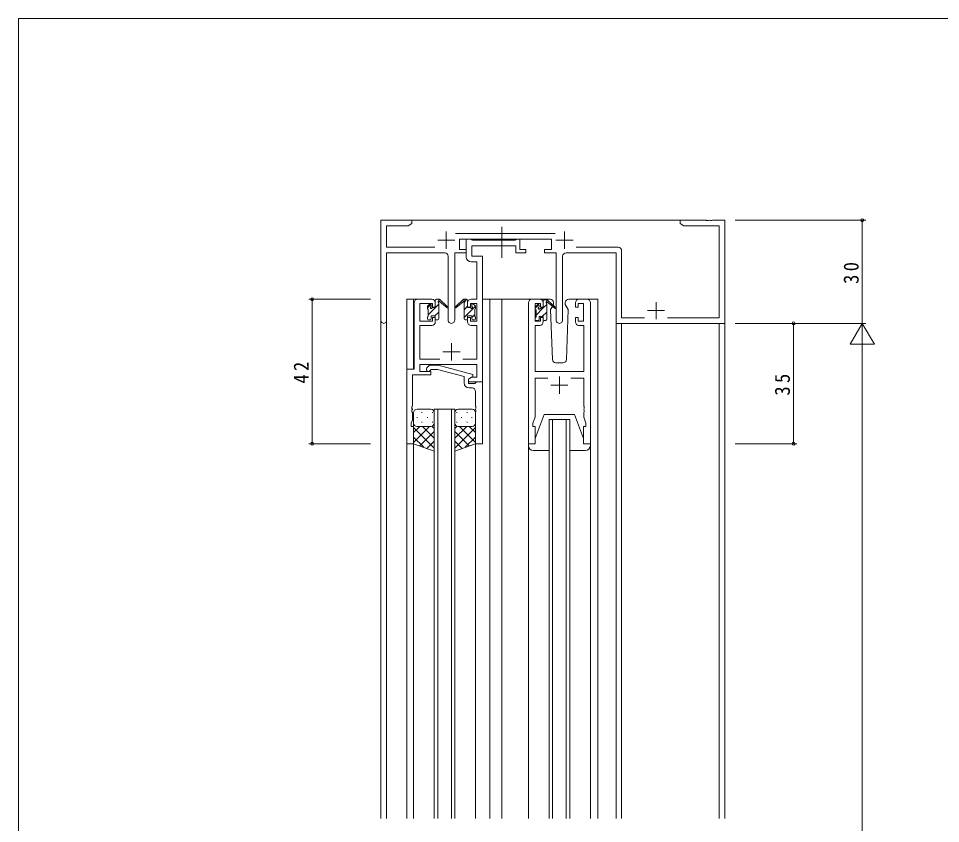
# Model space of a CAD drawing. Units: millimetres on the paper. Extents: x -420 to 373, y -297 to 267.
# Drawn here: x -417.7 to -149.5, y 30.2 to 264.4 of the extents above; entities that cross this region are included whole.
import ezdxf

# ---------------------------------------------------------------- set-up
doc = ezdxf.new("R2010")
doc.units = ezdxf.units.MM
doc.linetypes.add('CHAIN2', pattern=[12, 9, -1, 1, -1])
for name, color, linetype, lineweight in [('0-1_YKK_ZWAK', 7, 'Continuous', 9), ('0-3_YKK_11', 7, 'Continuous', 9), ('0-4_YKK_12', 2, 'Continuous', 9), ('0-5_YKK_13', 4, 'Continuous', 9), ('0-7_YKK_D', 6, 'Continuous', 9)]:
    doc.layers.add(name, color=color, linetype=linetype, lineweight=lineweight)
doc.styles.add('ＭＳ ゴシック', font='')
doc.styles.get('ＭＳ ゴシック').set_extended_font_data('MS Gothic')

msp = doc.modelspace()

# ---------------------------------------------------------------- linework, layer by layer
at = {"layer": '0-1_YKK_ZWAK'}
for p in [(-417.7, -260.575), (352.3, 264.425)]:
    msp.add_line(p, (-417.7, 264.425), dxfattribs=at)
at = {"layer": '0-3_YKK_11'}
for p, q in [((-312.269, 205.729), (-303.269, 205.729)), ((-312.269, 176.544), (-312.269, 205.729)), ((-310.639, 204.099), (-310.639, 197.859)), ((-304.36, 204.099), (-310.639, 204.099)), ((-303.269, 204.729), (-304.36, 204.099)), ((-303.269, 205.729), (-303.269, 204.729)), ((-225.269, 205.729), (-217.727, 205.729)), ((-225.269, 204.729), (-225.269, 205.729)), ((-224.178, 204.099), (-225.269, 204.729)), ((-213.899, 204.099), (-224.178, 204.099)), ((-217.727, 205.729), (-217.544, 205.609)), ((-217.544, 205.609), (-216.994, 205.609)), ((-216.994, 205.609), (-216.811, 205.729)), ((-216.811, 205.729), (-216.727, 205.729)), ((-216.727, 205.729), (-216.544, 205.609)), ((-216.544, 205.609), (-215.994, 205.609)), ((-215.994, 205.609), (-215.811, 205.729)), ((-215.811, 205.729), (-212.269, 205.729)), ((-213.899, 177.359), (-213.899, 204.099)), ((-212.269, 205.729), (-212.269, 175.729)), ((-293.269, 202.429), (-293.269, 197.429)), ((-290.577, 201.859), (-261.561, 201.859)), ((-258.869, 202.429), (-258.869, 197.429)), ((-295.769, 199.929), (-290.769, 199.929)), ((-289.469, 200.229), (-289.469, 197.229)), ((-262.669, 200.229), (-289.469, 200.229)), ((-287.469, 200.229), (-287.469, 195.099)), ((-286.139, 200.229), (-287.469, 200.229)), ((-285.864, 200.049), (-286.139, 200.229)), ((-285.681, 199.929), (-285.864, 200.049)), ((-273.227, 199.929), (-285.681, 199.929)), ((-273.044, 200.049), (-273.227, 199.929)), ((-272.769, 200.229), (-273.044, 200.049)), ((-271.869, 200.229), (-272.769, 200.229)), ((-271.869, 197.229), (-271.869, 200.229)), ((-262.669, 197.229), (-262.669, 200.229)), ((-261.369, 199.929), (-256.369, 199.929)), ((-310.639, 197.859), (-296.619, 197.859)), ((-310.639, 196.229), (-310.639, 176.544)), ((-293.719, 196.229), (-310.639, 196.229)), ((-290.819, 196.229), (-290.819, 176.679)), ((-287.469, 196.229), (-290.819, 196.229)), ((-289.469, 197.229), (-287.469, 197.229)), ((-287.469, 197.229), (-287.469, 196.229)), ((-285.839, 198.299), (-273.069, 198.299)), ((-285.839, 195.229), (-285.839, 198.299)), ((-273.069, 198.299), (-273.069, 196.229)), ((-273.069, 196.229), (-270.169, 196.229)), ((-270.169, 197.229), (-271.869, 197.229)), ((-270.169, 196.229), (-270.169, 197.229)), ((-264.669, 197.229), (-262.669, 197.229)), ((-264.669, 196.229), (-264.669, 197.229)), ((-261.319, 196.229), (-264.669, 196.229)), ((-261.319, 176.679), (-261.319, 196.229)), ((-243.899, 196.229), (-258.419, 196.229)), ((-255.518, 197.859), (-243.269, 197.859)), ((-243.899, 175.729), (-243.899, 196.229)), ((-242.269, 196.859), (-242.269, 177.359)), ((-292.719, 176.679), (-292.719, 195.229)), ((-285.969, 193.599), (-284.399, 193.599)), ((-282.769, 195.229), (-285.839, 195.229)), ((-284.399, 193.599), (-284.399, 182.729)), ((-282.769, 182.729), (-282.769, 195.229)), ((-259.419, 195.229), (-259.419, 176.679)), ((-297.469, 182.729), (-301.569, 182.729)), ((-284.399, 182.729), (-286.069, 182.729)), ((-282.769, 158.729), (-282.769, 182.729)), ((-268.369, 182.729), (-266.069, 182.729)), ((-254.669, 182.729), (-252.369, 182.729)), ((-302.569, 181.729), (-302.569, 162.359)), ((-300.939, 181.529), (-297.269, 181.529)), ((-300.939, 176.329), (-300.939, 181.529)), ((-297.269, 181.529), (-297.269, 180.429)), ((-297.269, 180.429), (-296.469, 180.429)), ((-296.469, 180.429), (-296.469, 181.729)), ((-287.069, 181.729), (-287.069, 180.429)), ((-287.069, 180.429), (-286.269, 180.429)), ((-286.269, 181.529), (-284.399, 181.529)), ((-286.269, 180.429), (-286.269, 181.529)), ((-284.399, 181.529), (-284.399, 176.329)), ((-269.369, 140.729), (-269.369, 181.729)), ((-267.369, 181.529), (-267.369, 176.329)), ((-265.869, 181.529), (-267.369, 181.529)), ((-265.869, 180.429), (-265.869, 181.529)), ((-265.069, 180.429), (-265.869, 180.429)), ((-265.069, 181.729), (-265.069, 180.429)), ((-255.669, 180.429), (-255.669, 181.729)), ((-254.869, 180.429), (-255.669, 180.429)), ((-254.869, 181.529), (-254.869, 180.429)), ((-253.369, 181.529), (-254.869, 181.529)), ((-253.369, 176.329), (-253.369, 181.529)), ((-251.369, 181.729), (-251.369, 140.729)), ((-232.269, 181.929), (-232.269, 176.929)), ((-297.269, 177.429), (-297.269, 176.329)), ((-296.469, 177.429), (-297.269, 177.429)), ((-296.469, 176.129), (-296.469, 177.429)), ((-287.069, 177.429), (-287.069, 176.129)), ((-286.269, 177.429), (-287.069, 177.429)), ((-286.269, 176.329), (-286.269, 177.429)), ((-265.869, 177.429), (-265.069, 177.429)), ((-265.869, 176.329), (-265.869, 177.429)), ((-265.069, 177.429), (-265.069, 176.129)), ((-255.669, 177.429), (-254.869, 177.429)), ((-255.669, 176.129), (-255.669, 177.429)), ((-254.869, 177.429), (-254.869, 176.329)), ((-242.269, 177.359), (-235.619, 177.359)), ((-234.769, 179.429), (-229.769, 179.429)), ((-228.918, 177.359), (-213.899, 177.359)), ((-297.269, 176.329), (-300.939, 176.329)), ((-300.939, 175.129), (-297.469, 175.129)), ((-300.939, 165.359), (-300.939, 175.129)), ((-284.399, 176.329), (-286.269, 176.329)), ((-286.069, 175.129), (-284.399, 175.129)), ((-284.399, 175.129), (-284.399, 165.359)), ((-267.439, 175.129), (-267.439, 161.729)), ((-266.069, 175.129), (-267.439, 175.129)), ((-267.369, 176.329), (-265.869, 176.329)), ((-254.869, 176.329), (-253.369, 176.329)), ((-253.299, 175.129), (-254.669, 175.129)), ((-253.299, 161.729), (-253.299, 175.129)), ((-212.269, 175.729), (-243.899, 175.729)), ((-291.769, 169.929), (-291.769, 164.929)), ((-294.269, 167.429), (-289.269, 167.429)), ((-295.119, 165.359), (-300.939, 165.359)), ((-300.939, 163.729), (-284.399, 163.729)), ((-300.939, 161.729), (-300.939, 163.729)), ((-284.399, 165.359), (-288.418, 165.359)), ((-284.399, 163.729), (-284.399, 160.029)), ((-304.769, 162.359), (-304.769, 140.729)), ((-302.569, 162.359), (-304.769, 162.359)), ((-297.769, 161.729), (-300.939, 161.729)), ((-298.895, 162.753), (-298.119, 163.529)), ((-298.119, 163.529), (-295.674, 163.529)), ((-297.622, 162.329), (-298.046, 161.905)), ((-297.769, 160.729), (-297.769, 161.729)), ((-295.832, 162.329), (-297.622, 162.329)), ((-288.071, 160.249), (-295.832, 162.329)), ((-295.674, 163.529), (-285.571, 160.822)), ((-267.439, 161.729), (-253.299, 161.729)), ((-303.139, 160.729), (-297.769, 160.729)), ((-303.139, 151.687), (-303.139, 160.729)), ((-288.071, 158.429), (-288.071, 160.249)), ((-285.571, 160.222), (-286.771, 159.529)), ((-286.771, 159.529), (-286.771, 158.229)), ((-285.903, 160.029), (-286.769, 159.529)), ((-286.769, 159.529), (-286.769, 158.729)), ((-286.769, 158.729), (-282.769, 158.729)), ((-284.399, 160.029), (-285.903, 160.029)), ((-285.571, 160.822), (-285.571, 160.222)), ((-284.971, 158.229), (-284.771, 158.429)), ((-284.771, 158.429), (-284.471, 158.729)), ((-284.471, 158.729), (-282.771, 158.729)), ((-282.771, 158.729), (-282.771, 140.729)), ((-267.439, 159.799), (-267.439, 148.46)), ((-263.719, 159.799), (-267.439, 159.799)), ((-260.369, 160.229), (-260.369, 155.229)), ((-253.299, 159.799), (-257.018, 159.799)), ((-253.299, 151.687), (-253.299, 159.799)), ((-286.771, 158.229), (-284.971, 158.229)), ((-285.771, 156.929), (-286.571, 156.929)), ((-284.771, 151.687), (-284.771, 155.929)), ((-262.869, 157.729), (-257.869, 157.729)), ((-303.259, 151.504), (-303.139, 151.687)), ((-303.259, 150.954), (-303.259, 151.504)), ((-303.139, 150.771), (-303.259, 150.954)), ((-303.259, 150.504), (-303.139, 150.687)), ((-303.259, 149.954), (-303.259, 150.504)), ((-303.139, 150.687), (-303.139, 150.771)), ((-284.651, 151.504), (-284.771, 151.687)), ((-284.771, 150.771), (-284.651, 150.954)), ((-284.771, 150.687), (-284.771, 150.771)), ((-284.651, 150.504), (-284.771, 150.687)), ((-284.651, 150.954), (-284.651, 151.504)), ((-284.651, 149.954), (-284.651, 150.504)), ((-253.179, 151.504), (-253.299, 151.687)), ((-253.299, 150.77), (-253.179, 150.954)), ((-253.299, 150.687), (-253.299, 150.77)), ((-253.179, 150.504), (-253.299, 150.687)), ((-253.179, 150.954), (-253.179, 151.504)), ((-253.179, 149.954), (-253.179, 150.504)), ((-303.469, 146.729), (-303.139, 147.636)), ((-303.139, 149.771), (-303.259, 149.954)), ((-303.139, 147.636), (-303.139, 149.771)), ((-284.771, 149.771), (-284.651, 149.954)), ((-284.771, 140.729), (-284.771, 149.771)), ((-267.439, 148.46), (-268.069, 146.729)), ((-253.299, 149.77), (-253.179, 149.954)), ((-253.299, 148.46), (-253.299, 149.77)), ((-252.669, 146.729), (-253.299, 148.46)), ((-303.469, 145.729), (-303.469, 146.729)), ((-302.769, 145.729), (-303.469, 145.729)), ((-302.769, 140.729), (-302.769, 145.729)), ((-268.069, 146.729), (-268.069, 145.729)), ((-268.069, 145.729), (-267.369, 145.729)), ((-267.369, 145.729), (-267.369, 140.729)), ((-253.369, 145.729), (-252.669, 145.729)), ((-253.369, 140.729), (-253.369, 145.729)), ((-252.669, 145.729), (-252.669, 146.729)), ((-304.769, 140.729), (-302.769, 140.729)), ((-282.771, 140.729), (-284.771, 140.729)), ((-267.369, 140.729), (-269.369, 140.729)), ((-251.369, 140.729), (-253.369, 140.729))]:
    msp.add_line(p, q, dxfattribs=at)
for centre, radius, start, end in [((-293.719, 195.229), 1, 0, 89.99998), ((-258.419, 195.229), 1, 90, 179.99998), ((-243.269, 196.859), 1, 0, 89.99998), ((-285.969, 195.099), 1.5, 180, 269.99998), ((-301.569, 181.729), 1, 90, 179.99998), ((-297.469, 181.729), 1, 0, 89.99998), ((-286.069, 181.729), 1, 90, 179.99998), ((-268.369, 181.729), 1, 90, 179.99998), ((-266.069, 181.729), 1, 0, 89.99998), ((-254.669, 181.729), 1, 90, 179.99998), ((-252.369, 181.729), 1, 0, 89.99998), ((-311.454, 176.544), 0.815, 179.99998, 0), ((-297.469, 176.129), 1, 270, 359.99998), ((-291.769, 176.679), 0.95, 179.99998, 0), ((-286.069, 176.129), 1, 180, 269.99998), ((-266.069, 176.129), 1, 270, 359.99998), ((-260.369, 176.679), 0.95, 179.99998, 0), ((-254.669, 176.129), 1, 180, 269.99998), ((-298.471, 162.329), 0.6, 134.99998, 315), ((-286.571, 158.429), 1.5, 180, 269.99998), ((-285.771, 155.929), 1, 0, 89.99998)]:
    msp.add_arc(centre, radius, start, end, dxfattribs=at)
at = {"layer": '0-4_YKK_12'}
for p, q in [((-303.769, 205.729), (-224.769, 205.729)), ((-304.769, 182.729), (-304.769, 31.729)), ((-299.769, 182.729), (-304.769, 182.729)), ((-302.769, 162.376), (-302.769, 182.729)), ((-282.769, 182.729), (-277.068, 182.729)), ((-280.569, 182.729), (-280.569, 31.729)), ((-277.068, 182.729), (-268.369, 182.729)), ((-277.068, 182.729), (-277.068, 31.729)), ((-252.369, 182.729), (-249.169, 182.728)), ((-249.169, 31.729), (-249.169, 182.728)), ((-312.269, 31.729), (-312.269, 176.544)), ((-310.639, 176.544), (-310.639, 31.729)), ((-243.899, 175.729), (-243.899, 31.729)), ((-242.269, 175.729), (-242.269, 31.729)), ((-213.899, 175.729), (-213.899, 31.729)), ((-212.269, 175.729), (-213.899, 175.729)), ((-212.269, 175.729), (-212.269, 31.729)), ((-296.771, 150.729), (-290.771, 150.729)), ((-296.771, 31.729), (-296.771, 150.729)), ((-295.771, 150.729), (-295.771, 31.729)), ((-291.771, 31.729), (-291.771, 150.729)), ((-290.771, 150.729), (-290.771, 31.729)), ((-263.369, 147.729), (-257.369, 147.729)), ((-263.369, 31.729), (-263.369, 147.729)), ((-262.369, 147.729), (-262.369, 31.729)), ((-258.369, 31.729), (-258.369, 147.729)), ((-257.369, 147.729), (-257.369, 31.729)), ((-302.769, 141.229), (-302.77, 31.729)), ((-284.771, 141.229), (-284.771, 31.729)), ((-269.369, 140.229), (-269.369, 31.729)), ((-251.369, 140.229), (-251.369, 31.729))]:
    msp.add_line(p, q, dxfattribs=at)
at = {"layer": '0-5_YKK_13', "linetype": 'CHAIN2'}
msp.add_line((-277.071, 194.799), (-277.071, 204.786), dxfattribs=at)
at = {"layer": '0-5_YKK_13'}
for p, q in [((-296.469, 180.329), (-296.469, 182.429)), ((-296.446, 182.545), (-296.285, 182.706)), ((-296.169, 182.729), (-295.379, 182.729)), ((-295.469, 182.229), (-295.469, 182.729)), ((-295.185, 182.658), (-293.003, 180.611)), ((-288.352, 182.658), (-290.534, 180.611)), ((-287.368, 182.729), (-288.159, 182.729)), ((-288.068, 182.229), (-288.068, 182.729)), ((-287.89, 182.12), (-287.292, 182.719)), ((-287.068, 180.329), (-287.068, 182.429)), ((-263.082, 182.729), (-266.069, 182.729)), ((-264.768, 182.529), (-263.978, 182.529)), ((-264.068, 182.029), (-264.068, 182.529)), ((-263.784, 182.458), (-261.602, 180.411)), ((-254.669, 182.729), (-257.655, 182.729)), ((-298.769, 180.221), (-297.71, 181.28)), ((-298.769, 180.029), (-298.769, 180.629)), ((-298.681, 180.841), (-298.181, 181.341)), ((-298.569, 178.176), (-295.469, 181.276)), ((-298.569, 177.729), (-298.569, 179.829)), ((-297.669, 181.129), (-297.669, 180.79)), ((-297.208, 180.329), (-296.469, 180.329)), ((-295.469, 177.029), (-295.469, 181.629)), ((-293.036, 180.266), (-295.176, 181.962)), ((-290.502, 180.266), (-288.362, 181.962)), ((-288.068, 177.029), (-288.068, 181.629)), ((-288.068, 177.452), (-284.787, 180.733)), ((-288.068, 179.697), (-287.068, 180.697)), ((-286.329, 180.329), (-287.068, 180.329)), ((-285.868, 181.129), (-285.868, 180.79)), ((-284.856, 180.841), (-285.356, 181.341)), ((-284.968, 177.729), (-284.968, 179.829)), ((-284.768, 180.029), (-284.768, 180.629)), ((-267.368, 180.191), (-266.39, 181.17)), ((-267.368, 179.829), (-267.368, 180.429)), ((-267.28, 180.641), (-266.78, 181.141)), ((-267.168, 178.146), (-265.186, 180.129)), ((-266.268, 180.929), (-266.268, 180.59)), ((-265.807, 180.129), (-265.068, 180.129)), ((-265.068, 180.129), (-265.068, 182.229)), ((-265.068, 180.246), (-264.068, 181.246)), ((-264.068, 176.829), (-264.068, 181.429)), ((-261.635, 180.066), (-263.775, 181.762)), ((-262.39, 180.664), (-262.911, 179.761)), ((-262.911, 179.761), (-262.402, 165.194)), ((-262.064, 181.229), (-262.208, 180.979)), ((-262.083, 181.764), (-262.064, 181.229)), ((-258.674, 181.229), (-258.655, 181.764)), ((-257.826, 179.761), (-258.674, 181.229)), ((-258.335, 165.194), (-257.826, 179.761)), ((-298.769, 177.029), (-298.769, 177.529)), ((-297.669, 177.929), (-296.469, 177.929)), ((-297.669, 177.929), (-297.669, 177.029)), ((-296.572, 177.929), (-295.469, 179.031)), ((-296.469, 177.929), (-296.469, 177.029)), ((-287.068, 177.929), (-287.068, 177.029)), ((-285.868, 177.929), (-287.068, 177.929)), ((-285.868, 177.407), (-284.968, 178.307)), ((-285.868, 177.929), (-285.868, 177.029)), ((-284.768, 177.029), (-284.768, 177.529)), ((-267.368, 176.829), (-267.368, 177.329)), ((-267.168, 177.529), (-267.168, 179.629)), ((-266.268, 177.729), (-265.068, 177.729)), ((-266.268, 177.729), (-266.268, 176.829)), ((-265.341, 177.729), (-264.068, 179.001)), ((-265.068, 177.729), (-265.068, 176.829)), ((-297.969, 176.729), (-298.469, 176.729)), ((-295.769, 176.729), (-296.169, 176.729)), ((-287.768, 176.729), (-287.368, 176.729)), ((-285.568, 176.729), (-285.068, 176.729)), ((-266.568, 176.529), (-267.068, 176.529)), ((-266.539, 176.53), (-266.27, 176.8)), ((-264.368, 176.529), (-264.768, 176.529)), ((-264.284, 176.541), (-264.08, 176.744)), ((-261.403, 164.229), (-259.334, 164.229)), ((-297.771, 150.729), (-301.771, 150.729)), ((-289.772, 150.729), (-285.772, 150.729)), ((-302.771, 149.729), (-302.771, 146.729)), ((-301.851, 148.365), (-301.651, 148.365)), ((-300.436, 149.78), (-300.236, 149.78)), ((-298.821, 148.365), (-298.621, 148.365)), ((-297.406, 149.78), (-297.206, 149.78)), ((-296.771, 146.729), (-296.771, 149.729)), ((-290.772, 146.729), (-290.772, 149.729)), ((-290.137, 149.78), (-290.337, 149.78)), ((-288.722, 148.365), (-288.922, 148.365)), ((-287.107, 149.78), (-287.307, 149.78)), ((-285.692, 148.365), (-285.892, 148.365)), ((-284.772, 149.729), (-284.772, 146.729)), ((-267.369, 142.229), (-264.769, 149.229)), ((-264.769, 149.229), (-255.969, 149.229)), ((-253.369, 142.229), (-255.969, 149.229)), ((-251.369, 141.713), (-251.369, 148.528)), ((-302.771, 140.729), (-302.771, 146.729)), ((-300.979, 145.729), (-302.771, 143.937)), ((-298.15, 145.729), (-302.771, 141.109)), ((-302.771, 145.461), (-296.771, 139.461)), ((-301.771, 145.729), (-298.171, 145.729)), ((-301.371, 145.729), (-297.771, 145.729)), ((-300.436, 146.95), (-300.236, 146.95)), ((-300.21, 145.729), (-296.771, 142.289)), ((-297.439, 145.786), (-296.771, 145.118)), ((-297.406, 146.95), (-297.206, 146.95)), ((-296.771, 146.95), (-296.771, 138.586)), ((-290.772, 146.95), (-290.772, 138.586)), ((-290.104, 145.786), (-290.772, 145.118)), ((-287.333, 145.729), (-290.772, 142.289)), ((-284.772, 145.461), (-290.772, 139.461)), ((-290.137, 146.95), (-290.337, 146.95)), ((-286.172, 145.729), (-289.772, 145.729)), ((-289.393, 145.729), (-284.772, 141.109)), ((-285.772, 145.729), (-289.372, 145.729)), ((-287.107, 146.95), (-287.307, 146.95)), ((-286.564, 145.729), (-284.772, 143.937)), ((-284.772, 140.729), (-284.772, 146.729)), ((-302.771, 142.632), (-299.81, 139.671)), ((-296.771, 144.28), (-300.966, 140.085)), ((-290.772, 144.28), (-286.577, 140.085)), ((-284.772, 142.632), (-287.733, 139.671)), ((-267.369, 140.729), (-267.369, 142.229)), ((-253.369, 142.229), (-253.369, 140.729)), ((-296.771, 138.586), (-302.771, 140.729)), ((-296.771, 141.452), (-298.882, 139.34)), ((-290.772, 141.452), (-288.661, 139.34)), ((-290.772, 138.586), (-284.772, 140.729)), ((-269.369, 140.729), (-267.369, 140.729)), ((-269.369, 140.229), (-269.369, 140.729)), ((-253.369, 140.729), (-251.369, 140.729)), ((-251.369, 140.729), (-251.369, 140.229)), ((-263.369, 138.729), (-267.869, 138.729)), ((-252.869, 138.729), (-257.369, 138.729))]:
    msp.add_line(p, q, dxfattribs=at)
for centre, radius, start, end in [((-296.169, 182.429), 0.3, 90, 180), ((-295.379, 182.429), 0.3, 49.8974, 90), ((-288.159, 182.429), 0.3, 90, 130.10258), ((-287.368, 182.429), 0.3, 0, 90), ((-264.768, 182.229), 0.3, 90, 180), ((-263.978, 182.229), 0.3, 49.8974, 90), ((-263.082, 181.729), 1, 2, 90), ((-257.655, 181.729), 1, 90, 178), ((-298.469, 180.629), 0.3, 135, 180), ((-298.569, 180.029), 0.2, 180, 270), ((-297.969, 181.129), 0.3, 0, 135), ((-297.669, 180.329), 0.25, 123.05573, 326.94426), ((-297.969, 180.79), 0.3, 303.05573, 0), ((-297.208, 180.029), 0.3, 90, 146.94426), ((-295.469, 182.029), 0.2, 20.88332, 233.1301), ((-295.769, 181.629), 0.3, 0, 53.1301), ((-295.002, 182.207), 0.3, 200.88332, 234.62001), ((-292.92, 180.429), 0.2, 234.62001, 114.62001), ((-290.618, 180.429), 0.2, 65.37997, 305.37997), ((-288.536, 182.207), 0.3, 305.37997, 339.11667), ((-288.068, 182.029), 0.2, 306.86989, 159.11667), ((-287.768, 181.629), 0.3, 126.86989, 180), ((-286.329, 180.029), 0.3, 33.05573, 90), ((-285.868, 180.329), 0.25, 213.05573, 56.94426), ((-285.568, 181.129), 0.3, 45, 180), ((-285.568, 180.79), 0.3, 180, 236.94426), ((-284.968, 180.029), 0.2, 270, 0), ((-285.068, 180.629), 0.3, 0, 45), ((-267.068, 180.429), 0.3, 135, 180), ((-267.168, 179.829), 0.2, 180, 270), ((-266.568, 180.929), 0.3, 0, 135), ((-266.268, 180.129), 0.25, 123.05573, 326.94426), ((-266.568, 180.59), 0.3, 303.05573, 0), ((-265.807, 179.829), 0.3, 90, 146.94426), ((-264.068, 181.829), 0.2, 20.88332, 233.1301), ((-264.368, 181.429), 0.3, 0, 53.1301), ((-263.601, 182.007), 0.3, 200.88332, 234.62001), ((-261.519, 180.229), 0.2, 234.62001, 114.62001), ((-298.569, 177.529), 0.2, 90, 180), ((-298.469, 177.029), 0.3, 180, 270), ((-297.969, 177.029), 0.3, 270, 0), ((-296.169, 177.029), 0.3, 180, 270), ((-295.769, 177.029), 0.3, 270, 0), ((-287.768, 177.029), 0.3, 180, 270), ((-287.368, 177.029), 0.3, 270, 0), ((-285.568, 177.029), 0.3, 180, 270), ((-285.068, 177.029), 0.3, 270, 0), ((-284.968, 177.529), 0.2, 0, 90), ((-267.168, 177.329), 0.2, 90, 180), ((-267.068, 176.829), 0.3, 180, 270), ((-266.568, 176.829), 0.3, 270, 0), ((-264.768, 176.829), 0.3, 180, 270), ((-264.368, 176.829), 0.3, 270, 0), ((-261.403, 165.229), 1, 182, 270), ((-259.334, 165.229), 1, 270, 358), ((-301.771, 149.729), 1, 90, 180), ((-297.771, 149.729), 1, 0, 90), ((-289.772, 149.729), 1, 90, 180), ((-285.772, 149.729), 1, 0, 90), ((-301.771, 146.729), 1, 180, 270), ((-301.771, 146.729), 1, 180, 270), ((-297.771, 146.729), 1, 270, 0), ((-297.771, 146.729), 1, 270, 0), ((-289.772, 146.729), 1, 180, 270), ((-289.772, 146.729), 1, 180, 270), ((-285.772, 146.729), 1, 270, 0), ((-285.772, 146.729), 1, 270, 0), ((-267.869, 140.229), 1.5, 180, 270), ((-252.869, 140.229), 1.5, 270, 0)]:
    msp.add_arc(centre, radius, start, end, dxfattribs=at)
at = {"layer": '0-7_YKK_D'}
for p, q in [((-209.269, 205.729), (-171.269, 205.729)), ((-172.269, 175.729), (-172.269, 205.729)), ((-315.269, 182.729), (-333.269, 182.729)), ((-332.269, 140.729), (-332.269, 182.729)), ((-209.269, 175.729), (-171.269, 175.729)), ((-209.269, 175.729), (-191.269, 175.729)), ((-209.269, 175.729), (-171.269, 175.729)), ((-192.269, 140.729), (-192.269, 175.729)), ((-172.269, 175.729), (-175.769, 169.667)), ((-172.269, 175.729), (-172.269, 163.604)), ((-172.269, 175.729), (-168.769, 169.667)), ((-175.769, 169.667), (-168.769, 169.667)), ((-172.269, 168.729), (-172.269, -117.271)), ((-315.269, 140.729), (-333.269, 140.729)), ((-209.269, 140.729), (-191.269, 140.729))]:
    msp.add_line(p, q, dxfattribs=at)
for centre in [(-172.269, 205.729), (-332.269, 182.729), (-192.269, 175.729), (-332.269, 140.729), (-192.269, 140.729)]:
    msp.add_circle(centre, 0.425, dxfattribs=at)

# ---------------------------------------------------------------- texts
at = {"layer": '0-7_YKK_D', "color": 3, "char_height": 4.399, "attachment_point": 7, "rotation": 90, "style": 'ＭＳ ゴシック'}
for s, insert in [('\\T1.36;\\W0.9;30', (-173.269, 187.209)), ('\\T1.36;\\W0.9;42', (-333.269, 158.209)), ('\\T1.36;\\W0.9;35', (-193.269, 154.709))]:
    msp.add_mtext(s, dxfattribs=dict(at, insert=insert))

doc.saveas('drawing.dxf')
